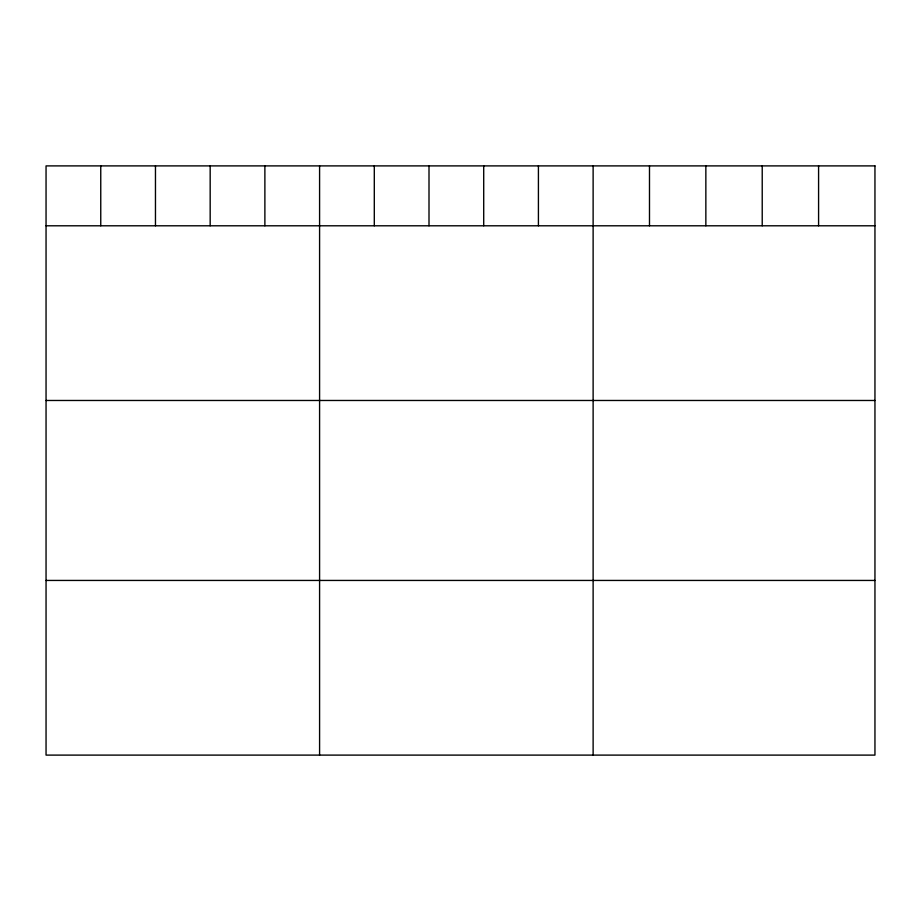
<?xml version="1.0" encoding="UTF-8"?>
<svg xmlns="http://www.w3.org/2000/svg" width="921" height="921" viewBox="0 0 921 921"><rect width="100%" height="100%" fill="white"/><g stroke="black" fill="none" stroke-linecap="round" stroke-linejoin="round"><path stroke-width="1.38" d="M46.05 225.795L874.95 225.795M46.05 400.474L874.95 400.474M46.05 580.437L874.95 580.437M818.585 165.895L818.585 225.795M762.22 165.895L762.22 225.795M705.854 165.895L705.854 225.795M649.489 165.895L649.489 225.795M593.124 165.895L593.124 755.105M538.417 165.895L538.417 225.795M483.709 165.895L483.709 225.795M429.002 165.895L429.002 225.795M374.294 165.895L374.294 225.795M319.587 165.895L319.587 755.105M264.88 165.895L264.88 225.795M210.172 165.895L210.172 225.795M155.465 165.895L155.465 225.795M100.757 165.895L100.757 225.795M874.95 165.895L46.05 165.895L46.05 755.105L874.95 755.105L874.95 165.895"/></g></svg>
